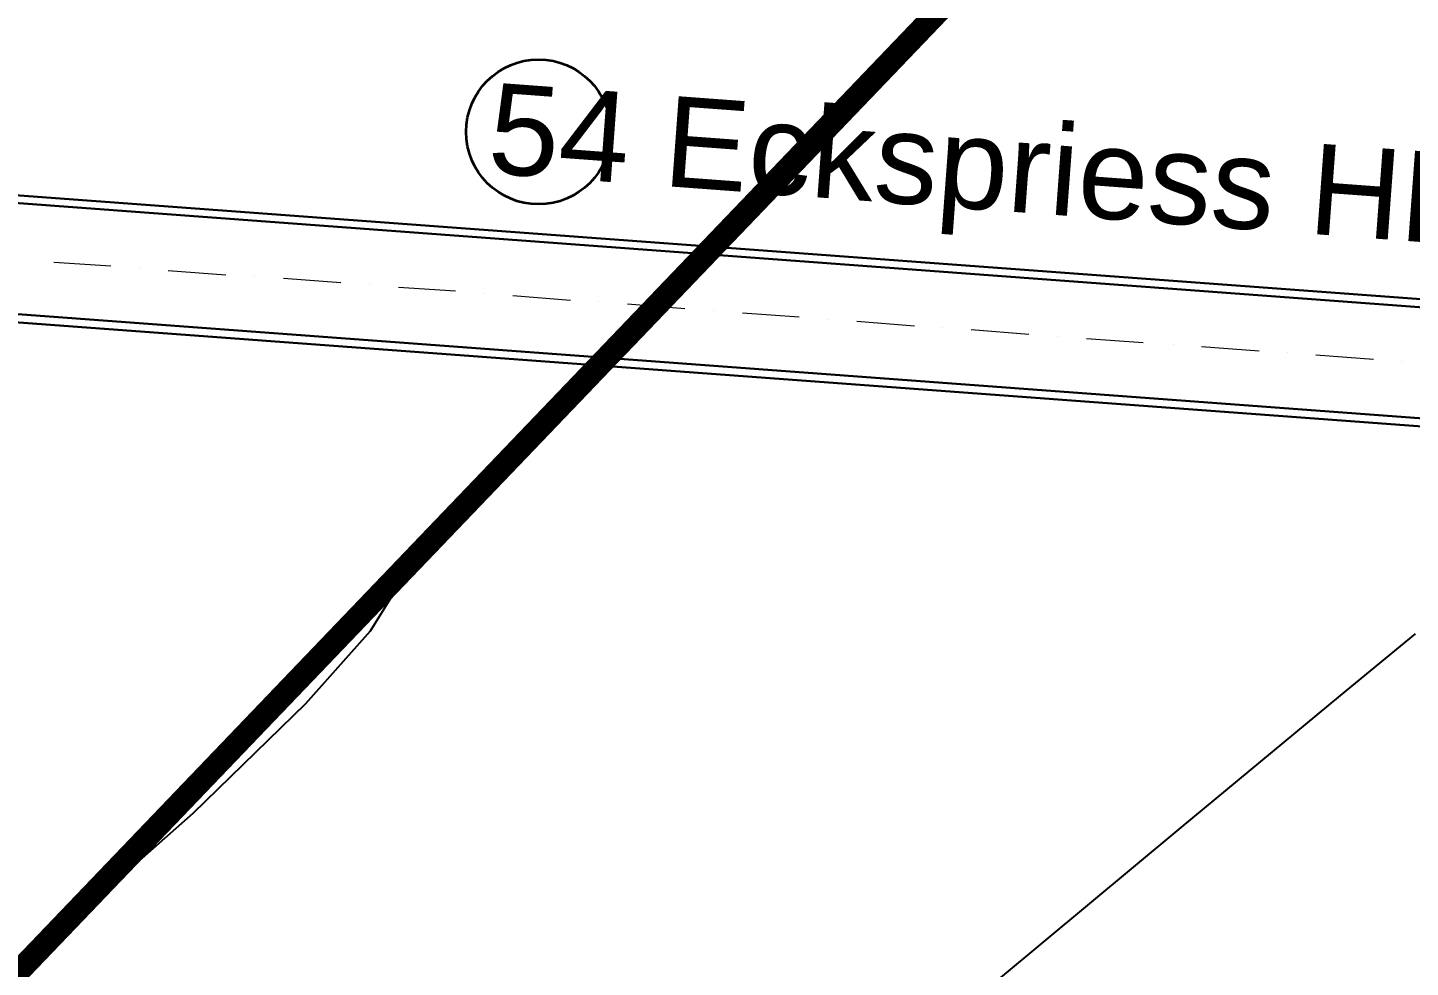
# Model space of a CAD drawing. Header units: metres. Extents: x 2687650.8 to 2687727.1, y 1234407.3 to 1234484.3.
# Drawn here: x 2687673.522 to 2687676.575, y 1234438.236 to 1234440.311 of the extents above; entities that cross this region are included whole.
import ezdxf

# ---------------------------------------------------------------- set-up
doc = ezdxf.new("R2010")
doc.units = ezdxf.units.M
for name, color, linetype, true_color in [('PDF_3D_Kurven-Nebenhoehen', 7, 'Continuous', 0xdda500), ('PDF_AV_01225-Bobe-ueb-befestigte', 7, 'Continuous', 0xfdfdfd), ('PDF_Rühlwand Träger u Vermassung', 7, 'Continuous', 0x0ac1ff)]:
    doc.layers.add(name, color=color, linetype=linetype, true_color=true_color)
for name, color, linetype in [('PDF_AV_01211-Bobe-Gebaeude', 7, 'Continuous'), ('PDF_E_Text', 7, 'Continuous'), ('PDF_Text', 7, 'Continuous')]:
    doc.layers.add(name, color=color, linetype=linetype)
doc.styles.add('PDF Arial', font='arial.ttf')

# ---------------------------------------------------------------- blocks, each defined once
blk = doc.blocks.new('A$C1c84ec86')
at = {"layer": 'PDF_3D_Kurven-Nebenhoehen', "lineweight": 25}
for points in [[(2668.11, 583.79), (2672.34, 586.54), (2679.32, 586.96), (2687.16, 587.39), (2704.51, 587.6), (2741.34, 588.23), (2777.96, 588.87), (2795.11, 589.29), (2801.46, 589.29), (2807.6, 589.5), (2810.77, 598.39), (2813.95, 608.76), (2813.73, 625.7), (2813.1, 655.12), (2812.68, 671), (2814.58, 680.31), (2815.85, 698.72), (2819.03, 742.96), (2822.84, 795.88), (2826.22, 841.39), (2827.92, 862.77)], [(2662.39, 710.15), (2663.66, 709.1), (2665.14, 706.13), (2667.47, 696.82), (2669.16, 675.44), (2669.38, 640.73), (2667.68, 600.72), (2667.47, 597.12)]]:
    blk.add_lwpolyline(points, dxfattribs=at)
at = {"layer": 'PDF_AV_01211-Bobe-Gebaeude', "lineweight": 0, "const_width": 5.09}
blk.add_lwpolyline([(2642.28, 1209.17), (2629.9, 1514.08), (2219.05, 1482.01), (2230.69, 1192.23), (1979.96, 1181.97), (1981.02, 1154.03), (1996.16, 1154.66), (2019.86, 526), (2669.48, 547.91), (2667.89, 588.13), (2643.66, 1178.9)], dxfattribs=at)
at = {"layer": 'PDF_AV_01225-Bobe-ueb-befestigte', "lineweight": 25}
for points in [[(2656.04, 876.95), (2656.04, 876.32)], [(2656.04, 875.89), (2656.04, 875.26)], [(2656.04, 875.05), (2656.04, 874.41)], [(2656.04, 874.2), (2656.25, 873.35)], [(2656.25, 873.14), (2656.25, 872.51)], [(2656.25, 872.29), (2656.25, 871.66)], [(2656.25, 871.45), (2656.25, 870.6)], [(2656.25, 870.39), (2656.25, 869.75)], [(2656.25, 869.54), (2656.25, 868.7)], [(2656.46, 868.48), (2656.46, 867.85)], [(2656.46, 867.64), (2656.46, 867)], [(2656.46, 866.79), (2656.46, 865.94)], [(2656.46, 865.73), (2656.46, 865.1)], [(2656.46, 864.89), (2656.46, 864.04)], [(2656.46, 863.83), (2656.68, 863.19)], [(2656.68, 862.98), (2656.68, 862.35)], [(2656.68, 862.13), (2656.68, 861.29)], [(2656.68, 861.08), (2656.68, 860.44)], [(2656.68, 860.23), (2656.68, 859.59)], [(2656.68, 859.17), (2656.68, 858.54)], [(2656.68, 858.32), (2656.89, 857.69)], [(2656.89, 857.48), (2656.89, 856.63)], [(2656.89, 856.42), (2656.89, 855.78)], [(2656.89, 855.57), (2656.89, 854.94)], [(2656.89, 854.51), (2656.89, 853.88)], [(2656.89, 853.67), (2657.1, 853.03)], [(2657.1, 852.82), (2657.1, 851.97)], [(2657.1, 851.76), (2657.1, 851.13)], [(2657.1, 850.92), (2657.1, 850.28)], [(2657.1, 850.07), (2657.1, 849.22)], [(2657.1, 849.01), (2657.1, 848.37)], [(2657.1, 848.16), (2657.31, 847.32)], [(2657.31, 847.1), (2657.31, 846.47)], [(2657.31, 846.26), (2657.31, 845.62)], [(2657.31, 845.41), (2657.31, 844.56)], [(2657.31, 844.35), (2657.31, 843.72)], [(2657.31, 843.51), (2657.52, 842.66)], [(2657.52, 842.45), (2657.52, 841.81)], [(2657.52, 841.6), (2657.52, 840.97)], [(2657.52, 840.75), (2657.52, 839.91)], [(2657.52, 839.7), (2657.52, 839.06)], [(2657.52, 838.85), (2657.52, 838.21)], [(2657.52, 837.79), (2657.73, 837.16)], [(2657.73, 836.94), (2657.73, 836.31)], [(2657.73, 836.1), (2657.73, 835.25)], [(2657.73, 835.04), (2657.73, 834.4)], [(2657.73, 834.19), (2657.73, 833.56)], [(2657.73, 833.35), (2657.73, 832.5)], [(2657.95, 832.29), (2657.95, 831.65)], [(2657.95, 831.44), (2657.95, 830.59)], [(2657.95, 830.38), (2657.95, 829.75)], [(2657.95, 829.54), (2657.95, 828.9)], [(2657.95, 828.69), (2657.95, 827.84)], [(2657.95, 827.63), (2658.16, 827)], [(2658.16, 826.78), (2658.16, 825.94)], [(2658.16, 825.73), (2658.16, 825.09)], [(2658.16, 824.88), (2658.16, 824.24)], [(2658.16, 824.03), (2658.16, 823.19)], [(2658.16, 822.97), (2658.16, 822.34)], [(2658.37, 822.13), (2658.37, 821.49)], [(2658.37, 821.07), (2658.37, 820.43)], [(2658.37, 820.22), (2658.37, 819.59)], [(2658.37, 819.38), (2658.37, 818.53)], [(2658.37, 818.32), (2658.37, 817.68)], [(2658.37, 817.47), (2658.58, 816.84)], [(2658.58, 816.41), (2658.58, 815.78)], [(2658.58, 815.57), (2658.58, 814.93)], [(2658.58, 814.72), (2658.58, 813.87)], [(2658.58, 813.66), (2658.58, 813.03)], [(2658.58, 812.81), (2658.58, 812.18)], [(2658.58, 811.97), (2658.79, 811.12)], [(2658.79, 810.91), (2658.79, 810.27)], [(2658.79, 810.06), (2658.79, 809.22)], [(2658.79, 809), (2658.79, 808.37)], [(2658.79, 808.16), (2658.79, 807.52)], [(2658.79, 807.31), (2659, 806.46)], [(2659, 806.25), (2659, 805.62)], [(2659, 805.41), (2659, 804.56)], [(2659, 804.35), (2659, 803.71)], [(2659, 803.5), (2659, 802.87)], [(2659, 802.65), (2659, 801.81)], [(2659, 801.6), (2659.22, 800.96)], [(2659.22, 800.75), (2659.22, 800.11)], [(2659.22, 799.69), (2659.22, 799.06)], [(2659.22, 798.84), (2659.22, 798.21)], [(2659.22, 798), (2659.22, 797.15)], [(2659.22, 796.94), (2659.43, 796.3)], [(2659.43, 796.09), (2659.43, 795.46)], [(2659.43, 795.25), (2659.43, 794.4)], [(2659.43, 794.19), (2659.43, 793.55)], [(2659.43, 793.34), (2659.43, 792.49)], [(2659.43, 792.28), (2659.43, 791.65)], [(2659.43, 791.44), (2659.64, 790.8)], [(2659.64, 790.59), (2659.64, 789.74)], [(2659.64, 789.53), (2659.64, 788.9)], [(2659.64, 788.68), (2659.64, 787.84)], [(2659.64, 787.63), (2659.64, 786.99)], [(2659.64, 786.78), (2659.64, 786.14)], [(2659.85, 785.93), (2659.85, 785.09)], [(2659.85, 784.87), (2659.85, 784.24)], [(2659.85, 784.03), (2659.85, 783.39)], [(2659.85, 782.97), (2659.85, 782.33)], [(2659.85, 782.12), (2659.85, 781.49)], [(2659.85, 781.28), (2660.06, 780.43)], [(2660.06, 780.22), (2660.06, 779.58)], [(2660.06, 779.37), (2660.06, 778.74)], [(2660.06, 778.31), (2660.06, 777.68)], [(2660.06, 777.47), (2660.06, 776.83)], [(2660.06, 776.62), (2660.06, 775.77)], [(2660.27, 775.56), (2660.27, 774.93)], [(2660.27, 774.71), (2660.27, 774.08)], [(2660.27, 773.87), (2660.27, 773.02)], [(2660.27, 772.81), (2660.27, 772.17)], [(2660.27, 771.96), (2660.27, 771.12)], [(2660.27, 770.9), (2660.49, 770.27)], [(2660.49, 770.06), (2660.49, 769.42)], [(2660.49, 769.21), (2660.49, 768.36)], [(2660.49, 768.15), (2660.49, 767.52)], [(2660.49, 767.31), (2660.49, 766.67)], [(2660.49, 766.25), (2660.49, 765.61)], [(2660.49, 765.4), (2660.7, 764.77)], [(2660.7, 764.55), (2660.7, 763.71)], [(2660.7, 763.5), (2660.7, 762.86)], [(2660.7, 762.65), (2660.7, 762.01)], [(2660.7, 761.59), (2660.7, 760.96)], [(2660.7, 760.74), (2660.91, 760.11)], [(2660.91, 759.9), (2660.91, 759.05)], [(2660.91, 758.84), (2660.91, 758.2)], [(2660.91, 757.99), (2660.91, 757.36)], [(2660.91, 757.15), (2660.91, 756.3)], [(2660.91, 756.09), (2660.91, 755.45)], [(2660.91, 755.24), (2661.12, 754.39)], [(2661.12, 754.18), (2661.12, 753.55)], [(2661.12, 753.33), (2661.12, 752.7)], [(2661.12, 752.49), (2661.12, 751.64)], [(2661.12, 751.43), (2661.12, 750.79)], [(2661.12, 750.58), (2661.33, 749.74)], [(2661.33, 749.52), (2661.33, 748.89)], [(2661.33, 748.68), (2661.33, 748.04)], [(2661.33, 747.83), (2661.33, 746.98)], [(2661.33, 746.77), (2661.33, 746.14)], [(2661.33, 745.93), (2661.33, 745.29)], [(2661.33, 744.87), (2661.54, 744.23)], [(2661.54, 744.02), (2661.54, 743.39)], [(2661.54, 743.17), (2661.54, 742.33)], [(2661.54, 742.12), (2661.54, 741.48)], [(2661.54, 741.27), (2661.54, 740.63)], [(2661.54, 740.21), (2661.54, 739.58)], [(2661.76, 739.36), (2661.76, 738.73)], [(2661.76, 738.52), (2661.76, 737.67)], [(2661.76, 737.46), (2661.76, 736.82)], [(2661.76, 736.61), (2661.76, 735.98)], [(2661.76, 735.77), (2661.76, 734.92)], [(2661.76, 734.71), (2661.97, 734.07)], [(2661.97, 733.86), (2661.97, 733.01)], [(2661.97, 732.8), (2661.97, 732.17)], [(2661.97, 731.96), (2661.97, 731.32)], [(2661.97, 731.11), (2661.97, 730.26)], [(2661.97, 730.05), (2661.97, 729.42)], [(2662.18, 729.2), (2662.18, 728.57)], [(2662.18, 728.15), (2662.18, 727.51)], [(2662.18, 727.3), (2662.18, 726.66)], [(2662.18, 726.45), (2662.18, 725.61)], [(2662.18, 725.39), (2662.18, 724.76)], [(2662.18, 724.55), (2662.39, 723.91)], [(2662.39, 723.49), (2662.39, 722.85)], [(2662.39, 722.64), (2662.39, 722.01)], [(2662.39, 721.8), (2662.39, 720.95)], [(2662.39, 720.74), (2662.39, 720.1)], [(2662.39, 719.89), (2662.39, 719.26)], [(2662.39, 719.04), (2662.6, 718.2)], [(2662.6, 717.99), (2662.6, 717.35)], [(2662.6, 717.14), (2662.6, 716.29)], [(2662.6, 716.08), (2662.6, 715.45)], [(2662.6, 715.23), (2662.6, 714.6)], [(2662.6, 714.39), (2662.81, 713.54)], [(2662.81, 713.33), (2662.81, 712.69)], [(2662.81, 712.48), (2662.81, 711.64)], [(2662.81, 711.42), (2662.81, 710.79)], [(2662.81, 710.58), (2662.81, 709.94)], [(2662.81, 709.73), (2662.81, 708.88)], [(2662.81, 708.67), (2663.03, 708.04)], [(2663.03, 707.83), (2663.03, 707.19)], [(2663.03, 706.77), (2663.03, 706.13)], [(2663.03, 705.92), (2663.03, 705.29)], [(2663.03, 705.07), (2663.03, 704.23)], [(2663.03, 704.02), (2663.24, 703.38)], [(2663.24, 703.17), (2663.24, 702.53)], [(2663.24, 702.11), (2663.24, 701.48)], [(2663.24, 701.26), (2663.24, 700.63)], [(2663.24, 700.42), (2663.24, 699.57)], [(2663.24, 699.36), (2663.24, 698.72)], [(2663.24, 698.51), (2663.45, 697.88)], [(2663.45, 697.67), (2663.45, 696.82)], [(2663.45, 696.61), (2663.45, 695.97)], [(2663.45, 695.76), (2663.45, 694.91)], [(2663.45, 694.7), (2663.45, 694.07)], [(2663.45, 693.86), (2663.45, 693.22)], [(2663.66, 693.01), (2663.66, 692.16)], [(2663.66, 691.95), (2663.66, 691.32)], [(2663.66, 691.1), (2663.66, 690.47)], [(2663.66, 690.05), (2663.66, 689.41)], [(2663.66, 689.2), (2663.66, 688.56)], [(2663.66, 688.35), (2663.87, 687.51)], [(2663.87, 687.29), (2663.87, 686.66)], [(2663.87, 686.45), (2663.87, 685.81)], [(2663.87, 685.39), (2663.87, 684.75)], [(2663.87, 684.54), (2663.87, 683.91)], [(2663.87, 683.7), (2663.87, 682.85)], [(2664.08, 682.64), (2664.08, 682)], [(2664.08, 681.79), (2664.08, 681.16)], [(2664.08, 680.94), (2664.08, 680.1)], [(2664.08, 679.89), (2664.08, 679.25)], [(2664.08, 679.04), (2664.08, 678.19)], [(2664.08, 677.98), (2664.3, 677.35)], [(2664.3, 677.13), (2664.3, 676.5)], [(2664.3, 676.29), (2664.3, 675.44)], [(2664.3, 675.23), (2664.3, 674.59)], [(2664.3, 674.38), (2664.3, 673.54)], [(2664.3, 673.32), (2664.3, 672.69)], [(2664.3, 672.48), (2664.51, 671.84)], [(2664.51, 671.63), (2664.51, 670.78)], [(2664.51, 670.57), (2664.51, 669.94)], [(2664.51, 669.73), (2664.51, 669.09)], [(2664.51, 668.67), (2664.51, 668.03)], [(2664.51, 667.82), (2664.72, 667.19)], [(2664.72, 666.97), (2664.72, 666.13)], [(2664.72, 665.92), (2664.72, 665.28)], [(2664.72, 665.07), (2664.72, 664.43)], [(2664.72, 664.01), (2664.72, 663.38)], [(2664.72, 663.16), (2664.72, 662.53)], [(2664.72, 662.32), (2664.93, 661.47)], [(2664.93, 661.26), (2664.93, 660.62)], [(2664.93, 660.41), (2664.93, 659.78)], [(2664.93, 659.56), (2664.93, 658.72)], [(2664.93, 658.51), (2664.93, 657.87)], [(2664.93, 657.66), (2665.14, 656.81)], [(2665.14, 656.6), (2665.14, 655.97)], [(2665.14, 655.75), (2665.14, 655.12)], [(2665.14, 654.91), (2665.14, 654.06)], [(2665.14, 653.85), (2665.14, 653.21)], [(2665.14, 653), (2665.14, 652.37)], [(2665.14, 651.94), (2665.35, 651.31)], [(2665.35, 651.1), (2665.35, 650.46)], [(2665.35, 650.25), (2665.35, 649.4)], [(2665.35, 649.19), (2665.35, 648.56)], [(2665.35, 648.35), (2665.35, 647.71)], [(2665.35, 647.29), (2665.35, 646.65)], [(2665.57, 646.44), (2665.57, 645.81)], [(2665.57, 645.59), (2665.57, 644.75)], [(2665.57, 644.54), (2665.57, 643.9)], [(2665.57, 643.69), (2665.57, 643.05)], [(2665.57, 642.84), (2665.57, 642)], [(2665.57, 641.78), (2665.78, 641.15)], [(2665.78, 640.94), (2665.78, 640.09)], [(2665.78, 639.88), (2665.78, 639.24)], [(2665.78, 639.03), (2665.78, 638.4)], [(2665.78, 638.19), (2665.78, 637.34)], [(2665.78, 637.13), (2665.78, 636.49)], [(2665.99, 636.28), (2665.99, 635.43)], [(2665.99, 635.22), (2665.99, 634.59)], [(2665.99, 634.38), (2665.99, 633.74)], [(2665.99, 633.53), (2665.99, 632.68)], [(2665.99, 632.47), (2665.99, 631.84)], [(2665.99, 631.62), (2666.2, 630.99)], [(2666.2, 630.57), (2666.2, 629.93)], [(2666.2, 629.72), (2666.2, 629.08)], [(2666.2, 628.87), (2666.2, 628.03)], [(2666.2, 627.81), (2666.2, 627.18)], [(2666.2, 626.97), (2666.2, 626.33)], [(2666.41, 626.12), (2666.41, 625.27)], [(2666.41, 625.06), (2666.41, 624.43)], [(2666.41, 624.22), (2666.41, 623.37)], [(2666.41, 623.16), (2666.41, 622.52)], [(2666.41, 622.31), (2666.41, 621.68)], [(2666.41, 621.46), (2666.62, 620.62)], [(2666.62, 620.41), (2666.62, 619.77)], [(2666.62, 619.56), (2666.62, 618.71)], [(2666.62, 618.5), (2666.62, 617.87)], [(2666.62, 617.65), (2666.62, 617.02)], [(2666.62, 616.81), (2666.62, 615.96)], [(2666.62, 615.75), (2666.84, 615.11)], [(2666.84, 614.9), (2666.84, 614.27)], [(2666.84, 613.84), (2666.84, 613.21)], [(2666.84, 613), (2666.84, 612.36)], [(2666.84, 612.15), (2666.84, 611.3)], [(2666.84, 611.09), (2667.05, 610.46)], [(2667.05, 610.25), (2667.05, 609.61)], [(2667.05, 609.19), (2667.05, 608.55)], [(2667.05, 608.34), (2667.05, 607.71)], [(2667.05, 607.49), (2667.05, 606.65)], [(2667.05, 606.44), (2667.05, 605.8)], [(2667.05, 605.59), (2667.26, 604.95)], [(2667.26, 604.74), (2667.26, 603.9)], [(2667.26, 603.68), (2667.26, 603.05)], [(2667.26, 602.84), (2667.26, 601.99)], [(2667.26, 601.78), (2667.26, 601.14)], [(2667.26, 600.93), (2667.26, 600.3)], [(2667.47, 600.09), (2667.47, 599.24)], [(2667.47, 599.03), (2667.47, 598.39)], [(2667.47, 598.18), (2667.47, 597.33)], [(2667.47, 597.12), (2667.47, 596.49)], [(2667.47, 596.28), (2667.47, 595.64)], [(2667.47, 595.43), (2667.68, 594.58)], [(2667.68, 594.37), (2667.68, 593.74)], [(2667.68, 593.52), (2667.68, 592.89)], [(2667.68, 592.47), (2667.68, 591.83)]]:
    blk.add_lwpolyline(points, dxfattribs=at)
at = {"layer": 'PDF_E_Text', "lineweight": 35}
blk.add_circle((2613.81, 800.01), 15.98, dxfattribs=at)
at = {"layer": 'PDF_Rühlwand Träger u Vermassung', "color": 160, "lineweight": 30, "true_color": 0x3333ff}
for points in [[(2366.26, 547.8), (3063.51, 1173.29)], [(2368.8, 547.8), (3063.51, 1170.75)], [(2405.42, 547.8), (3063.51, 1137.94)], [(2408.17, 547.8), (3063.51, 1135.61)]]:
    blk.add_lwpolyline(points, dxfattribs=at)
at = {"layer": 'PDF_Rühlwand Träger u Vermassung', "color": 7, "lineweight": 18}
for points in [[(2782.41, 902.35), (2782.41, 902.35)], [(2768.23, 889.65), (2777.75, 898.12)], [(2763.57, 885.42), (2763.57, 885.42)], [(2749.39, 872.72), (2758.91, 881.18)], [(2744.73, 868.48), (2744.73, 868.48)], [(2730.55, 855.57), (2739.86, 864.04)], [(2725.68, 851.34), (2725.68, 851.34)], [(2711.5, 838.64), (2721.02, 847.1)], [(2706.84, 834.4), (2706.84, 834.4)], [(2692.66, 821.7), (2702.18, 830.17)], [(2688, 817.47), (2688, 817.47)], [(2673.82, 804.77), (2683.13, 813.24)], [(2668.95, 800.54), (2668.95, 800.54)], [(2654.77, 787.84), (2664.3, 796.3)], [(2650.11, 783.6), (2650.11, 783.6)], [(2635.93, 770.9), (2645.46, 779.37)], [(2631.27, 766.67), (2631.27, 766.67)], [(2617.09, 753.97), (2626.41, 762.44)], [(2612.22, 749.74), (2612.22, 749.74)], [(2598.04, 737.04), (2607.57, 745.5)], [(2593.39, 732.59), (2593.39, 732.59)], [(2579.2, 719.89), (2588.73, 728.36)], [(2574.55, 715.66), (2574.55, 715.66)], [(2560.37, 702.96), (2569.68, 711.42)]]:
    blk.add_lwpolyline(points, dxfattribs=at)
at = {"layer": 'PDF_Text', "insert": (2616.36, 780.93), "char_height": 20.001, "attachment_point": 7, "rotation": 41.8967, "style": 'PDF Arial'}
blk.add_mtext('54 Eckspriess HEB 280 (S355), 479.20', dxfattribs=at)
at = {"layer": 'PDF_Text', "insert": (2520.15, 553.33), "char_height": 20.001, "attachment_point": 7, "style": 'PDF Arial'}
blk.add_mtext('47 Longarine HEB 240', dxfattribs=at)

msp = doc.modelspace()

# ---------------------------------------------------------------- block references
at = {"xscale": 0.01, "yscale": 0.01, "zscale": 0.01, "rotation": 313.8734409291175}
msp.add_blockref('A$C1c84ec86', (2687650.7677, 1234453.3784), dxfattribs=at)

doc.saveas('drawing.dxf')
